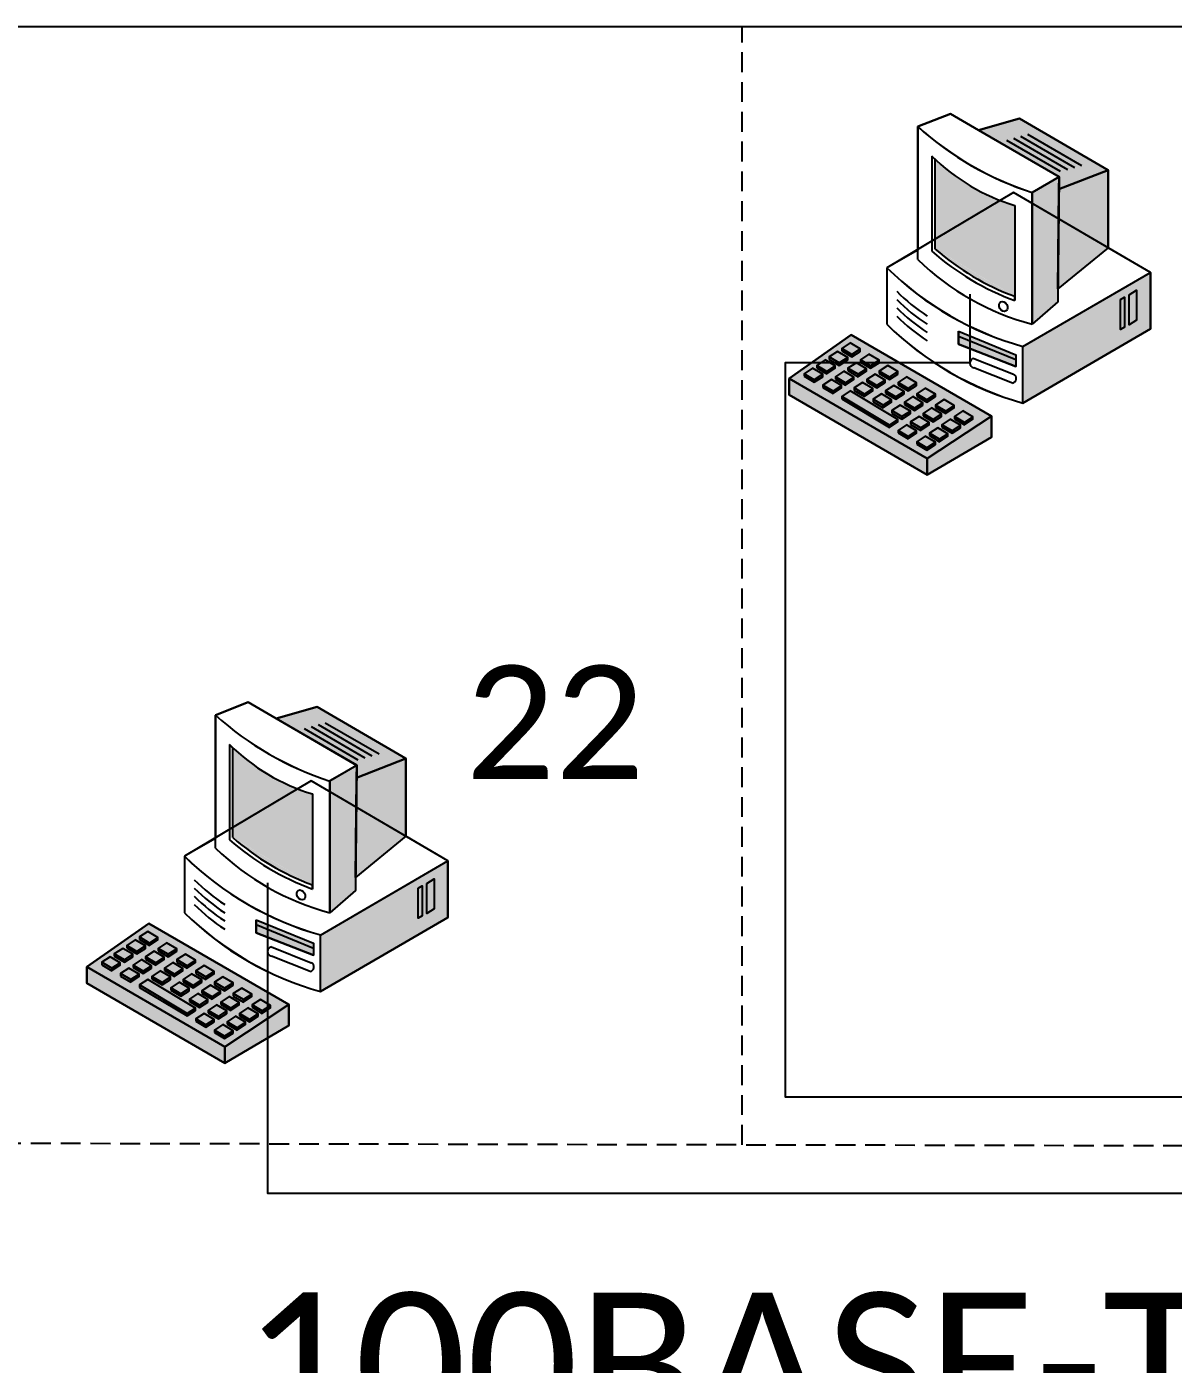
# Model space of a CAD drawing. Extents: x 1 to 296, y 20 to 201.
# Drawn here: x 36.63 to 58.05, y 105 to 130 of the extents above; entities that cross this region are included whole.
import ezdxf

# ---------------------------------------------------------------- set-up
doc = ezdxf.new("R2010")
doc.units = 0
doc.header["$LTSCALE"] = 2.97
doc.header["$MEASUREMENT"] = 0
doc.linetypes.add('HIDDEN2', pattern=[0.1875, 0.125, -0.0625])
doc.layers.get('0').update_dxf_attribs({"linetype": 'CONTINUOUS'})
doc.layers.add('CONNECTOR', color=7, linetype='CONTINUOUS')
doc.styles.get("Standard").update_dxf_attribs({"font": 'txt.shx'})

msp = doc.modelspace()

# ---------------------------------------------------------------- hatches: boundary and pattern name
for color, points in [(7, [(55.917, 126.964), (55.919, 127.195), (54.414, 128.067), (55.178, 128.287), (56.839, 127.32)]), (7, [(55.917, 126.964), (56.839, 127.32), (56.839, 125.868), (55.899, 125.099)]), (7, [(55.419, 124.439), (55.419, 126.902), (55.919, 127.195), (55.899, 124.857)]), (7, [(55.244, 124.023), (57.625, 125.407), (57.625, 124.351), (55.244, 122.966)]), (253, [(54.042, 124.307), (55.113, 123.868), (55.113, 123.648), (54.042, 124.066)]), (7, [(50.875, 123.428), (52.033, 124.241), (54.654, 122.724), (53.453, 121.93)]), (7, [(50.875, 123.428), (53.453, 121.93), (53.453, 121.625), (50.875, 123.12)]), (7, [(53.453, 121.625), (53.453, 121.93), (54.654, 122.724), (54.654, 122.329)]), (7, [(42.792, 115.964), (42.794, 116.195), (41.289, 117.067), (42.053, 117.287), (43.714, 116.32)]), (7, [(42.792, 115.964), (43.714, 116.32), (43.714, 114.868), (42.774, 114.099)]), (7, [(42.294, 113.439), (42.294, 115.902), (42.794, 116.195), (42.774, 113.857)]), (7, [(42.119, 113.023), (44.5, 114.407), (44.5, 113.351), (42.119, 111.966)]), (253, [(40.917, 113.307), (41.988, 112.868), (41.988, 112.648), (40.917, 113.066)]), (7, [(37.75, 112.428), (38.908, 113.241), (41.529, 111.724), (40.328, 110.93)]), (7, [(37.75, 112.428), (40.328, 110.93), (40.328, 110.625), (37.75, 112.12)]), (7, [(40.328, 110.625), (40.328, 110.93), (41.529, 111.724), (41.529, 111.329)])]:
    msp.add_hatch(color=color).paths.add_polyline_path(points)
h = msp.add_hatch(color=7)
edge = h.paths.add_edge_path()
edge.add_line((53.606, 125.844), (53.606, 127.518))
edge.add_line((53.606, 127.518), (53.54, 127.583))
edge.add_ellipse((56.18, 130.294), major_axis=(0.032, -3.796), ratio=0.993528, start_angle=315.0949, end_angle=342.7363)
edge.add_line((55.091, 126.66), (55.091, 124.883))
edge.add_line((55.091, 124.883), (55.091, 124.962))
edge.add_ellipse((56.729, 129.466), major_axis=(-0.122, -4.794), ratio=0.993528, start_angle=320.5053, end_angle=341.3574, ccw=False)
h = msp.add_hatch(color=251)
h.paths.add_polyline_path([(57.232, 124.989), (57.368, 125.075), (57.368, 124.513), (57.232, 124.427)])
h.paths.add_polyline_path([(57.069, 124.901), (57.144, 124.945), (57.144, 124.383), (57.069, 124.339)])
h = msp.add_hatch(color=252)
h.paths.add_polyline_path([(51.858, 123.941), (52.047, 123.828), (52.047, 123.873), (51.858, 123.986)])
h.paths.add_polyline_path([(52.209, 123.729), (52.398, 123.617), (52.398, 123.662), (52.209, 123.774)])
h.paths.add_polyline_path([(52.56, 123.518), (52.749, 123.405), (52.749, 123.45), (52.56, 123.563)])
h.paths.add_polyline_path([(52.911, 123.306), (53.1, 123.194), (53.1, 123.239), (52.911, 123.351)])
h.paths.add_polyline_path([(53.262, 123.095), (53.451, 122.982), (53.451, 123.027), (53.262, 123.14)])
h.paths.add_polyline_path([(53.613, 122.883), (53.802, 122.771), (53.802, 122.816), (53.613, 122.928)])
h.paths.add_polyline_path([(52.047, 123.873), (52.047, 123.828), (52.204, 123.932), (52.204, 123.977)])
h.paths.add_polyline_path([(52.398, 123.662), (52.398, 123.617), (52.555, 123.72), (52.555, 123.765)])
h.paths.add_polyline_path([(52.749, 123.45), (52.749, 123.405), (52.906, 123.509), (52.906, 123.554)])
h.paths.add_polyline_path([(53.1, 123.239), (53.1, 123.194), (53.257, 123.297), (53.257, 123.342)])
h.paths.add_polyline_path([(53.451, 123.027), (53.451, 122.982), (53.608, 123.086), (53.608, 123.131)])
h.paths.add_polyline_path([(53.802, 122.816), (53.802, 122.771), (53.959, 122.874), (53.959, 122.919)])
h.paths.add_polyline_path([(53.964, 122.672), (54.153, 122.559), (54.153, 122.604), (53.964, 122.717)])
h.paths.add_polyline_path([(54.153, 122.604), (54.153, 122.559), (54.31, 122.663), (54.31, 122.708)])
h.paths.add_polyline_path([(51.624, 123.783), (51.813, 123.671), (51.813, 123.716), (51.624, 123.828)])
h.paths.add_polyline_path([(51.975, 123.572), (52.164, 123.459), (52.164, 123.504), (51.975, 123.617)])
h.paths.add_polyline_path([(52.326, 123.36), (52.515, 123.248), (52.515, 123.293), (52.326, 123.405)])
h.paths.add_polyline_path([(52.677, 123.149), (52.866, 123.036), (52.866, 123.081), (52.677, 123.194)])
h.paths.add_polyline_path([(53.028, 122.937), (53.217, 122.825), (53.217, 122.87), (53.028, 122.982)])
h.paths.add_polyline_path([(53.379, 122.726), (53.568, 122.613), (53.568, 122.658), (53.379, 122.771)])
h.paths.add_polyline_path([(51.813, 123.716), (51.813, 123.671), (51.97, 123.774), (51.97, 123.819)])
h.paths.add_polyline_path([(52.164, 123.504), (52.164, 123.459), (52.321, 123.563), (52.321, 123.608)])
h.paths.add_polyline_path([(52.515, 123.293), (52.515, 123.248), (52.672, 123.351), (52.672, 123.396)])
h.paths.add_polyline_path([(52.866, 123.081), (52.866, 123.036), (53.023, 123.14), (53.023, 123.185)])
h.paths.add_polyline_path([(53.217, 122.87), (53.217, 122.825), (53.374, 122.928), (53.374, 122.973)])
h.paths.add_polyline_path([(53.568, 122.658), (53.568, 122.613), (53.725, 122.717), (53.725, 122.762)])
h.paths.add_polyline_path([(53.73, 122.514), (53.919, 122.402), (53.919, 122.447), (53.73, 122.559)])
h.paths.add_polyline_path([(53.919, 122.447), (53.919, 122.402), (54.076, 122.505), (54.076, 122.55)])
h.paths.add_polyline_path([(51.39, 123.626), (51.579, 123.513), (51.579, 123.558), (51.39, 123.671)])
h.paths.add_polyline_path([(51.741, 123.414), (51.93, 123.302), (51.93, 123.347), (51.741, 123.459)])
h.paths.add_polyline_path([(52.092, 123.203), (52.281, 123.09), (52.281, 123.135), (52.092, 123.248)])
h.paths.add_polyline_path([(52.443, 122.991), (52.632, 122.879), (52.632, 122.924), (52.443, 123.036)])
h.paths.add_polyline_path([(52.794, 122.78), (52.983, 122.667), (52.983, 122.712), (52.794, 122.825)])
h.paths.add_polyline_path([(53.145, 122.568), (53.334, 122.456), (53.334, 122.501), (53.145, 122.613)])
h.paths.add_polyline_path([(51.579, 123.558), (51.579, 123.513), (51.736, 123.617), (51.736, 123.662)])
h.paths.add_polyline_path([(51.93, 123.347), (51.93, 123.302), (52.087, 123.405), (52.087, 123.45)])
h.paths.add_polyline_path([(52.281, 123.135), (52.281, 123.09), (52.438, 123.194), (52.438, 123.239)])
h.paths.add_polyline_path([(52.632, 122.924), (52.632, 122.879), (52.789, 122.982), (52.789, 123.027)])
h.paths.add_polyline_path([(52.983, 122.712), (52.983, 122.667), (53.14, 122.771), (53.14, 122.816)])
h.paths.add_polyline_path([(53.334, 122.501), (53.334, 122.456), (53.491, 122.559), (53.491, 122.604)])
h.paths.add_polyline_path([(53.496, 122.357), (53.685, 122.244), (53.685, 122.289), (53.496, 122.402)])
h.paths.add_polyline_path([(53.685, 122.289), (53.685, 122.244), (53.842, 122.348), (53.842, 122.393)])
h.paths.add_polyline_path([(51.156, 123.468), (51.345, 123.356), (51.345, 123.401), (51.156, 123.513)])
h.paths.add_polyline_path([(51.507, 123.257), (51.696, 123.144), (51.696, 123.189), (51.507, 123.302)])
h.paths.add_polyline_path([(51.858, 123.045), (52.749, 122.51), (52.749, 122.555), (51.858, 123.09)])
h.paths.add_polyline_path([(52.911, 122.411), (53.1, 122.298), (53.1, 122.343), (52.911, 122.456)])
h.paths.add_polyline_path([(51.345, 123.401), (51.345, 123.356), (51.502, 123.459), (51.502, 123.504)])
h.paths.add_polyline_path([(51.696, 123.189), (51.696, 123.144), (51.853, 123.248), (51.853, 123.293)])
h.paths.add_polyline_path([(52.749, 122.555), (52.749, 122.51), (52.906, 122.613), (52.906, 122.658)])
h.paths.add_polyline_path([(53.1, 122.343), (53.1, 122.298), (53.257, 122.402), (53.257, 122.447)])
h.paths.add_polyline_path([(53.262, 122.199), (53.451, 122.087), (53.451, 122.132), (53.262, 122.244)])
h.paths.add_polyline_path([(53.451, 122.132), (53.451, 122.087), (53.608, 122.19), (53.608, 122.235)])
h = msp.add_hatch(color=7)
edge = h.paths.add_edge_path()
edge.add_line((40.481, 114.844), (40.481, 116.518))
edge.add_line((40.481, 116.518), (40.415, 116.583))
edge.add_ellipse((43.055, 119.294), major_axis=(0.032, -3.796), ratio=0.993528, start_angle=315.0949, end_angle=342.7363)
edge.add_line((41.966, 115.66), (41.966, 113.883))
edge.add_line((41.966, 113.883), (41.966, 113.962))
edge.add_ellipse((43.604, 118.466), major_axis=(-0.122, -4.794), ratio=0.993528, start_angle=320.5053, end_angle=341.3574, ccw=False)
h = msp.add_hatch(color=251)
h.paths.add_polyline_path([(44.107, 113.989), (44.243, 114.075), (44.243, 113.513), (44.107, 113.427)])
h.paths.add_polyline_path([(43.944, 113.901), (44.019, 113.945), (44.019, 113.383), (43.944, 113.339)])
h = msp.add_hatch(color=252)
h.paths.add_polyline_path([(38.733, 112.941), (38.922, 112.828), (38.922, 112.873), (38.733, 112.986)])
h.paths.add_polyline_path([(39.084, 112.729), (39.273, 112.617), (39.273, 112.662), (39.084, 112.774)])
h.paths.add_polyline_path([(39.435, 112.518), (39.624, 112.405), (39.624, 112.45), (39.435, 112.563)])
h.paths.add_polyline_path([(39.786, 112.306), (39.975, 112.194), (39.975, 112.239), (39.786, 112.351)])
h.paths.add_polyline_path([(40.137, 112.095), (40.326, 111.982), (40.326, 112.027), (40.137, 112.14)])
h.paths.add_polyline_path([(40.488, 111.883), (40.677, 111.771), (40.677, 111.816), (40.488, 111.928)])
h.paths.add_polyline_path([(38.922, 112.873), (38.922, 112.828), (39.079, 112.932), (39.079, 112.977)])
h.paths.add_polyline_path([(39.273, 112.662), (39.273, 112.617), (39.43, 112.72), (39.43, 112.765)])
h.paths.add_polyline_path([(39.624, 112.45), (39.624, 112.405), (39.781, 112.509), (39.781, 112.554)])
h.paths.add_polyline_path([(39.975, 112.239), (39.975, 112.194), (40.132, 112.297), (40.132, 112.342)])
h.paths.add_polyline_path([(40.326, 112.027), (40.326, 111.982), (40.483, 112.086), (40.483, 112.131)])
h.paths.add_polyline_path([(40.677, 111.816), (40.677, 111.771), (40.834, 111.874), (40.834, 111.919)])
h.paths.add_polyline_path([(40.839, 111.672), (41.028, 111.559), (41.028, 111.604), (40.839, 111.717)])
h.paths.add_polyline_path([(41.028, 111.604), (41.028, 111.559), (41.185, 111.663), (41.185, 111.708)])
h.paths.add_polyline_path([(38.499, 112.783), (38.688, 112.671), (38.688, 112.716), (38.499, 112.828)])
h.paths.add_polyline_path([(38.85, 112.572), (39.039, 112.459), (39.039, 112.504), (38.85, 112.617)])
h.paths.add_polyline_path([(39.201, 112.36), (39.39, 112.248), (39.39, 112.293), (39.201, 112.405)])
h.paths.add_polyline_path([(39.552, 112.149), (39.741, 112.036), (39.741, 112.081), (39.552, 112.194)])
h.paths.add_polyline_path([(39.903, 111.937), (40.092, 111.825), (40.092, 111.87), (39.903, 111.982)])
h.paths.add_polyline_path([(40.254, 111.726), (40.443, 111.613), (40.443, 111.658), (40.254, 111.771)])
h.paths.add_polyline_path([(38.688, 112.716), (38.688, 112.671), (38.845, 112.774), (38.845, 112.819)])
h.paths.add_polyline_path([(39.039, 112.504), (39.039, 112.459), (39.196, 112.563), (39.196, 112.608)])
h.paths.add_polyline_path([(39.39, 112.293), (39.39, 112.248), (39.547, 112.351), (39.547, 112.396)])
h.paths.add_polyline_path([(39.741, 112.081), (39.741, 112.036), (39.898, 112.14), (39.898, 112.185)])
h.paths.add_polyline_path([(40.092, 111.87), (40.092, 111.825), (40.249, 111.928), (40.249, 111.973)])
h.paths.add_polyline_path([(40.443, 111.658), (40.443, 111.613), (40.6, 111.717), (40.6, 111.762)])
h.paths.add_polyline_path([(40.605, 111.514), (40.794, 111.402), (40.794, 111.447), (40.605, 111.559)])
h.paths.add_polyline_path([(40.794, 111.447), (40.794, 111.402), (40.951, 111.505), (40.951, 111.55)])
h.paths.add_polyline_path([(38.265, 112.626), (38.454, 112.513), (38.454, 112.558), (38.265, 112.671)])
h.paths.add_polyline_path([(38.616, 112.414), (38.805, 112.302), (38.805, 112.347), (38.616, 112.459)])
h.paths.add_polyline_path([(38.967, 112.203), (39.156, 112.09), (39.156, 112.135), (38.967, 112.248)])
h.paths.add_polyline_path([(39.318, 111.991), (39.507, 111.879), (39.507, 111.924), (39.318, 112.036)])
h.paths.add_polyline_path([(39.669, 111.78), (39.858, 111.667), (39.858, 111.712), (39.669, 111.825)])
h.paths.add_polyline_path([(40.02, 111.568), (40.209, 111.456), (40.209, 111.501), (40.02, 111.613)])
h.paths.add_polyline_path([(38.454, 112.558), (38.454, 112.513), (38.611, 112.617), (38.611, 112.662)])
h.paths.add_polyline_path([(38.805, 112.347), (38.805, 112.302), (38.962, 112.405), (38.962, 112.45)])
h.paths.add_polyline_path([(39.156, 112.135), (39.156, 112.09), (39.313, 112.194), (39.313, 112.239)])
h.paths.add_polyline_path([(39.507, 111.924), (39.507, 111.879), (39.664, 111.982), (39.664, 112.027)])
h.paths.add_polyline_path([(39.858, 111.712), (39.858, 111.667), (40.015, 111.771), (40.015, 111.816)])
h.paths.add_polyline_path([(40.209, 111.501), (40.209, 111.456), (40.366, 111.559), (40.366, 111.604)])
h.paths.add_polyline_path([(40.371, 111.357), (40.56, 111.244), (40.56, 111.289), (40.371, 111.402)])
h.paths.add_polyline_path([(40.56, 111.289), (40.56, 111.244), (40.717, 111.348), (40.717, 111.393)])
h.paths.add_polyline_path([(38.031, 112.468), (38.22, 112.356), (38.22, 112.401), (38.031, 112.513)])
h.paths.add_polyline_path([(38.382, 112.257), (38.571, 112.144), (38.571, 112.189), (38.382, 112.302)])
h.paths.add_polyline_path([(38.733, 112.045), (39.624, 111.51), (39.624, 111.555), (38.733, 112.09)])
h.paths.add_polyline_path([(39.786, 111.411), (39.975, 111.298), (39.975, 111.343), (39.786, 111.456)])
h.paths.add_polyline_path([(38.22, 112.401), (38.22, 112.356), (38.377, 112.459), (38.377, 112.504)])
h.paths.add_polyline_path([(38.571, 112.189), (38.571, 112.144), (38.728, 112.248), (38.728, 112.293)])
h.paths.add_polyline_path([(39.624, 111.555), (39.624, 111.51), (39.781, 111.613), (39.781, 111.658)])
h.paths.add_polyline_path([(39.975, 111.343), (39.975, 111.298), (40.132, 111.402), (40.132, 111.447)])
h.paths.add_polyline_path([(40.137, 111.199), (40.326, 111.087), (40.326, 111.132), (40.137, 111.244)])
h.paths.add_polyline_path([(40.326, 111.132), (40.326, 111.087), (40.483, 111.19), (40.483, 111.235)])

# ---------------------------------------------------------------- linework, layer by layer
at = {"color": 7, "linetype": 'HIDDEN2'}
for p, q in [((50, 109.104), (50, 130)), ((20, 109.167), (120, 108.958))]:
    msp.add_line(p, q, dxfattribs=at)
at = {"color": 7, "linetype": 'CONTINUOUS'}
for p, q in [((53.89, 128.375), (53.278, 128.133)), ((53.278, 128.133), (53.89, 128.375)), ((53.89, 128.375), (53.278, 128.133)), ((54.414, 128.067), (53.89, 128.375)), ((53.89, 128.375), (54.415, 128.067)), ((54.414, 128.067), (53.89, 128.375)), ((55.178, 128.287), (54.414, 128.067)), ((55.178, 128.287), (54.414, 128.067)), ((56.839, 127.32), (55.178, 128.287)), ((56.839, 127.32), (55.178, 128.287)), ((53.278, 128.133), (53.278, 125.838)), ((53.278, 125.649), (53.278, 128.133)), ((53.278, 128.133), (53.278, 125.825)), ((54.415, 128.067), (55.919, 127.194)), ((54.938, 127.882), (55.943, 127.298)), ((55.069, 127.918), (56.074, 127.334)), ((55.2, 127.955), (56.205, 127.371)), ((55.331, 127.991), (56.336, 127.407)), ((53.54, 127.583), (53.54, 125.803)), ((53.606, 127.518), (53.54, 127.583)), ((53.606, 125.844), (53.606, 127.518)), ((56.839, 125.868), (56.839, 127.32)), ((56.839, 125.868), (56.839, 127.32)), ((55.919, 127.194), (55.419, 126.902)), ((55.069, 126.902), (52.699, 125.495)), ((57.625, 125.407), (55.069, 126.902)), ((55.419, 126.902), (55.419, 124.439)), ((55.091, 126.66), (55.091, 124.883)), ((53.278, 125.838), (52.699, 125.495)), ((53.278, 125.825), (52.699, 125.495)), ((57.625, 125.407), (56.839, 125.868)), ((57.625, 125.407), (56.839, 125.868)), ((52.699, 125.495), (52.699, 124.439)), ((52.699, 125.495), (52.699, 124.439)), ((52.699, 125.495), (52.699, 124.439)), ((55.244, 124.023), (57.625, 125.407)), ((57.625, 124.351), (57.625, 125.407)), ((57.625, 124.351), (57.625, 125.407)), ((55.091, 124.883), (55.091, 124.962)), ((55.244, 122.966), (57.625, 124.351)), ((55.244, 122.966), (57.625, 124.351)), ((54.042, 124.219), (55.113, 123.78)), ((55.244, 122.966), (55.244, 124.023)), ((54.326, 123.802), (55.069, 123.505)), ((55.047, 123.34), (54.326, 123.626)), ((40.765, 117.375), (40.153, 117.133)), ((40.153, 117.133), (40.765, 117.375)), ((40.765, 117.375), (40.153, 117.133)), ((41.289, 117.067), (40.765, 117.375)), ((40.765, 117.375), (41.29, 117.067)), ((41.289, 117.067), (40.765, 117.375)), ((42.053, 117.287), (41.289, 117.067)), ((42.053, 117.287), (41.289, 117.067)), ((43.714, 116.32), (42.053, 117.287)), ((43.714, 116.32), (42.053, 117.287)), ((40.153, 117.133), (40.153, 114.838)), ((40.153, 114.649), (40.153, 117.133)), ((40.153, 117.133), (40.153, 114.825)), ((41.29, 117.067), (42.794, 116.194)), ((41.813, 116.882), (42.818, 116.298)), ((41.944, 116.918), (42.949, 116.334)), ((42.075, 116.955), (43.08, 116.371)), ((42.206, 116.991), (43.211, 116.407)), ((40.415, 116.583), (40.415, 114.803)), ((40.481, 116.518), (40.415, 116.583)), ((40.481, 114.844), (40.481, 116.518)), ((43.714, 114.868), (43.714, 116.32)), ((43.714, 114.868), (43.714, 116.32)), ((42.794, 116.194), (42.294, 115.902)), ((41.944, 115.902), (39.574, 114.495)), ((44.5, 114.407), (41.944, 115.902)), ((42.294, 115.902), (42.294, 113.439)), ((41.966, 115.66), (41.966, 113.883)), ((40.153, 114.838), (39.574, 114.495)), ((40.153, 114.825), (39.574, 114.495)), ((44.5, 114.407), (43.714, 114.868)), ((44.5, 114.407), (43.714, 114.868)), ((39.574, 114.495), (39.574, 113.439)), ((39.574, 114.495), (39.574, 113.439)), ((39.574, 114.495), (39.574, 113.439)), ((42.119, 113.023), (44.5, 114.407)), ((44.5, 113.351), (44.5, 114.407)), ((44.5, 113.351), (44.5, 114.407)), ((41.966, 113.883), (41.966, 113.962)), ((42.119, 111.966), (44.5, 113.351)), ((42.119, 111.966), (44.5, 113.351)), ((40.917, 113.219), (41.988, 112.78)), ((42.119, 111.966), (42.119, 113.023)), ((41.201, 112.802), (41.944, 112.505)), ((41.922, 112.34), (41.201, 112.626))]:
    msp.add_line(p, q, dxfattribs=at)
for points in [[(20, 80), (120, 80), (120, 130), (20, 130)], [(55.917, 126.964), (55.919, 127.195), (54.414, 128.067), (55.178, 128.287), (56.839, 127.32)], [(55.917, 126.964), (56.839, 127.32), (56.839, 125.868), (55.899, 125.099)], [(55.419, 124.439), (55.419, 126.902), (55.919, 127.195), (55.899, 124.857)], [(55.244, 124.023), (57.625, 125.407), (57.625, 124.351), (55.244, 122.966)], [(54.042, 124.307), (55.113, 123.868), (55.113, 123.648), (54.042, 124.066)], [(50.875, 123.428), (50.875, 123.12), (53.453, 121.625), (54.654, 122.329), (54.654, 122.724), (52.033, 124.241)], [(50.875, 123.428), (52.033, 124.241), (54.654, 122.724), (53.453, 121.93)], [(50.875, 123.428), (52.033, 124.241), (54.654, 122.724), (54.654, 122.329), (53.453, 121.625), (50.875, 123.12)], [(51.624, 123.783), (51.813, 123.671), (51.813, 123.716), (51.624, 123.828)], [(51.813, 123.716), (51.813, 123.671), (51.97, 123.774), (51.97, 123.819)], [(51.858, 123.941), (52.047, 123.828), (52.047, 123.873), (51.858, 123.986)], [(52.047, 123.873), (52.047, 123.828), (52.204, 123.932), (52.204, 123.977)], [(52.209, 123.729), (52.398, 123.617), (52.398, 123.662), (52.209, 123.774)], [(52.398, 123.662), (52.398, 123.617), (52.555, 123.72), (52.555, 123.765)], [(51.156, 123.468), (51.345, 123.356), (51.345, 123.401), (51.156, 123.513)], [(51.345, 123.401), (51.345, 123.356), (51.502, 123.459), (51.502, 123.504)], [(51.39, 123.626), (51.579, 123.513), (51.579, 123.558), (51.39, 123.671)], [(51.579, 123.558), (51.579, 123.513), (51.736, 123.617), (51.736, 123.662)], [(51.975, 123.572), (52.164, 123.459), (52.164, 123.504), (51.975, 123.617)], [(52.164, 123.504), (52.164, 123.459), (52.321, 123.563), (52.321, 123.608)], [(52.56, 123.518), (52.749, 123.405), (52.749, 123.45), (52.56, 123.563)], [(52.749, 123.45), (52.749, 123.405), (52.906, 123.509), (52.906, 123.554)], [(50.875, 123.428), (53.453, 121.93), (53.453, 121.625), (50.875, 123.12)], [(51.507, 123.257), (51.696, 123.144), (51.696, 123.189), (51.507, 123.302)], [(51.696, 123.189), (51.696, 123.144), (51.853, 123.248), (51.853, 123.293)], [(51.741, 123.414), (51.93, 123.302), (51.93, 123.347), (51.741, 123.459)], [(51.93, 123.347), (51.93, 123.302), (52.087, 123.405), (52.087, 123.45)], [(52.326, 123.36), (52.515, 123.248), (52.515, 123.293), (52.326, 123.405)], [(52.515, 123.293), (52.515, 123.248), (52.672, 123.351), (52.672, 123.396)], [(52.911, 123.306), (53.1, 123.194), (53.1, 123.239), (52.911, 123.351)], [(53.1, 123.239), (53.1, 123.194), (53.257, 123.297), (53.257, 123.342)], [(51.858, 123.045), (52.749, 122.51), (52.749, 122.555), (51.858, 123.09)], [(52.092, 123.203), (52.281, 123.09), (52.281, 123.135), (52.092, 123.248)], [(52.281, 123.135), (52.281, 123.09), (52.438, 123.194), (52.438, 123.239)], [(52.443, 122.991), (52.632, 122.879), (52.632, 122.924), (52.443, 123.036)], [(52.632, 122.924), (52.632, 122.879), (52.789, 122.982), (52.789, 123.027)], [(52.677, 123.149), (52.866, 123.036), (52.866, 123.081), (52.677, 123.194)], [(52.866, 123.081), (52.866, 123.036), (53.023, 123.14), (53.023, 123.185)], [(53.262, 123.095), (53.451, 122.982), (53.451, 123.027), (53.262, 123.14)], [(53.451, 123.027), (53.451, 122.982), (53.608, 123.086), (53.608, 123.131)], [(52.794, 122.78), (52.983, 122.667), (52.983, 122.712), (52.794, 122.825)], [(52.983, 122.712), (52.983, 122.667), (53.14, 122.771), (53.14, 122.816)], [(53.028, 122.937), (53.217, 122.825), (53.217, 122.87), (53.028, 122.982)], [(53.217, 122.87), (53.217, 122.825), (53.374, 122.928), (53.374, 122.973)], [(53.379, 122.726), (53.568, 122.613), (53.568, 122.658), (53.379, 122.771)], [(53.568, 122.658), (53.568, 122.613), (53.725, 122.717), (53.725, 122.762)], [(53.613, 122.883), (53.802, 122.771), (53.802, 122.816), (53.613, 122.928)], [(53.802, 122.816), (53.802, 122.771), (53.959, 122.874), (53.959, 122.919)], [(52.749, 122.555), (52.749, 122.51), (52.906, 122.613), (52.906, 122.658)], [(53.145, 122.568), (53.334, 122.456), (53.334, 122.501), (53.145, 122.613)], [(53.334, 122.501), (53.334, 122.456), (53.491, 122.559), (53.491, 122.604)], [(53.453, 121.625), (53.453, 121.93), (54.654, 122.724), (54.654, 122.329)], [(53.73, 122.514), (53.919, 122.402), (53.919, 122.447), (53.73, 122.559)], [(53.919, 122.447), (53.919, 122.402), (54.076, 122.505), (54.076, 122.55)], [(53.964, 122.672), (54.153, 122.559), (54.153, 122.604), (53.964, 122.717)], [(54.153, 122.604), (54.153, 122.559), (54.31, 122.663), (54.31, 122.708)], [(52.911, 122.411), (53.1, 122.298), (53.1, 122.343), (52.911, 122.456)], [(53.1, 122.343), (53.1, 122.298), (53.257, 122.402), (53.257, 122.447)], [(53.496, 122.357), (53.685, 122.244), (53.685, 122.289), (53.496, 122.402)], [(53.685, 122.289), (53.685, 122.244), (53.842, 122.348), (53.842, 122.393)], [(53.262, 122.199), (53.451, 122.087), (53.451, 122.132), (53.262, 122.244)], [(53.451, 122.132), (53.451, 122.087), (53.608, 122.19), (53.608, 122.235)], [(42.792, 115.964), (42.794, 116.195), (41.289, 117.067), (42.053, 117.287), (43.714, 116.32)], [(42.792, 115.964), (43.714, 116.32), (43.714, 114.868), (42.774, 114.099)], [(42.294, 113.439), (42.294, 115.902), (42.794, 116.195), (42.774, 113.857)], [(42.119, 113.023), (44.5, 114.407), (44.5, 113.351), (42.119, 111.966)], [(40.917, 113.307), (41.988, 112.868), (41.988, 112.648), (40.917, 113.066)], [(37.75, 112.428), (37.75, 112.12), (40.328, 110.625), (41.529, 111.329), (41.529, 111.724), (38.908, 113.241)], [(37.75, 112.428), (38.908, 113.241), (41.529, 111.724), (40.328, 110.93)], [(37.75, 112.428), (38.908, 113.241), (41.529, 111.724), (41.529, 111.329), (40.328, 110.625), (37.75, 112.12)], [(38.499, 112.783), (38.688, 112.671), (38.688, 112.716), (38.499, 112.828)], [(38.688, 112.716), (38.688, 112.671), (38.845, 112.774), (38.845, 112.819)], [(38.733, 112.941), (38.922, 112.828), (38.922, 112.873), (38.733, 112.986)], [(38.922, 112.873), (38.922, 112.828), (39.079, 112.932), (39.079, 112.977)], [(39.084, 112.729), (39.273, 112.617), (39.273, 112.662), (39.084, 112.774)], [(39.273, 112.662), (39.273, 112.617), (39.43, 112.72), (39.43, 112.765)], [(38.031, 112.468), (38.22, 112.356), (38.22, 112.401), (38.031, 112.513)], [(38.22, 112.401), (38.22, 112.356), (38.377, 112.459), (38.377, 112.504)], [(38.265, 112.626), (38.454, 112.513), (38.454, 112.558), (38.265, 112.671)], [(38.454, 112.558), (38.454, 112.513), (38.611, 112.617), (38.611, 112.662)], [(38.85, 112.572), (39.039, 112.459), (39.039, 112.504), (38.85, 112.617)], [(39.039, 112.504), (39.039, 112.459), (39.196, 112.563), (39.196, 112.608)], [(39.435, 112.518), (39.624, 112.405), (39.624, 112.45), (39.435, 112.563)], [(39.624, 112.45), (39.624, 112.405), (39.781, 112.509), (39.781, 112.554)], [(37.75, 112.428), (40.328, 110.93), (40.328, 110.625), (37.75, 112.12)], [(38.382, 112.257), (38.571, 112.144), (38.571, 112.189), (38.382, 112.302)], [(38.571, 112.189), (38.571, 112.144), (38.728, 112.248), (38.728, 112.293)], [(38.616, 112.414), (38.805, 112.302), (38.805, 112.347), (38.616, 112.459)], [(38.805, 112.347), (38.805, 112.302), (38.962, 112.405), (38.962, 112.45)], [(39.201, 112.36), (39.39, 112.248), (39.39, 112.293), (39.201, 112.405)], [(39.39, 112.293), (39.39, 112.248), (39.547, 112.351), (39.547, 112.396)], [(39.786, 112.306), (39.975, 112.194), (39.975, 112.239), (39.786, 112.351)], [(39.975, 112.239), (39.975, 112.194), (40.132, 112.297), (40.132, 112.342)], [(38.733, 112.045), (39.624, 111.51), (39.624, 111.555), (38.733, 112.09)], [(38.967, 112.203), (39.156, 112.09), (39.156, 112.135), (38.967, 112.248)], [(39.156, 112.135), (39.156, 112.09), (39.313, 112.194), (39.313, 112.239)], [(39.318, 111.991), (39.507, 111.879), (39.507, 111.924), (39.318, 112.036)], [(39.507, 111.924), (39.507, 111.879), (39.664, 111.982), (39.664, 112.027)], [(39.552, 112.149), (39.741, 112.036), (39.741, 112.081), (39.552, 112.194)], [(39.741, 112.081), (39.741, 112.036), (39.898, 112.14), (39.898, 112.185)], [(40.137, 112.095), (40.326, 111.982), (40.326, 112.027), (40.137, 112.14)], [(40.326, 112.027), (40.326, 111.982), (40.483, 112.086), (40.483, 112.131)], [(39.669, 111.78), (39.858, 111.667), (39.858, 111.712), (39.669, 111.825)], [(39.858, 111.712), (39.858, 111.667), (40.015, 111.771), (40.015, 111.816)], [(39.903, 111.937), (40.092, 111.825), (40.092, 111.87), (39.903, 111.982)], [(40.092, 111.87), (40.092, 111.825), (40.249, 111.928), (40.249, 111.973)], [(40.254, 111.726), (40.443, 111.613), (40.443, 111.658), (40.254, 111.771)], [(40.443, 111.658), (40.443, 111.613), (40.6, 111.717), (40.6, 111.762)], [(40.488, 111.883), (40.677, 111.771), (40.677, 111.816), (40.488, 111.928)], [(40.677, 111.816), (40.677, 111.771), (40.834, 111.874), (40.834, 111.919)], [(39.624, 111.555), (39.624, 111.51), (39.781, 111.613), (39.781, 111.658)], [(40.02, 111.568), (40.209, 111.456), (40.209, 111.501), (40.02, 111.613)], [(40.209, 111.501), (40.209, 111.456), (40.366, 111.559), (40.366, 111.604)], [(40.328, 110.625), (40.328, 110.93), (41.529, 111.724), (41.529, 111.329)], [(40.605, 111.514), (40.794, 111.402), (40.794, 111.447), (40.605, 111.559)], [(40.794, 111.447), (40.794, 111.402), (40.951, 111.505), (40.951, 111.55)], [(40.839, 111.672), (41.028, 111.559), (41.028, 111.604), (40.839, 111.717)], [(41.028, 111.604), (41.028, 111.559), (41.185, 111.663), (41.185, 111.708)], [(39.786, 111.411), (39.975, 111.298), (39.975, 111.343), (39.786, 111.456)], [(39.975, 111.343), (39.975, 111.298), (40.132, 111.402), (40.132, 111.447)], [(40.371, 111.357), (40.56, 111.244), (40.56, 111.289), (40.371, 111.402)], [(40.56, 111.289), (40.56, 111.244), (40.717, 111.348), (40.717, 111.393)], [(40.137, 111.199), (40.326, 111.087), (40.326, 111.132), (40.137, 111.244)], [(40.326, 111.132), (40.326, 111.087), (40.483, 111.19), (40.483, 111.235)]]:
    msp.add_lwpolyline(points, close=True, dxfattribs=at)
at = {"color": 251, "linetype": 'CONTINUOUS'}
for points in [[(57.232, 124.989), (57.368, 125.075), (57.368, 124.513), (57.232, 124.427)], [(57.069, 124.901), (57.144, 124.945), (57.144, 124.383), (57.069, 124.339)], [(44.107, 113.989), (44.243, 114.075), (44.243, 113.513), (44.107, 113.427)], [(43.944, 113.901), (44.019, 113.945), (44.019, 113.383), (43.944, 113.339)]]:
    msp.add_lwpolyline(points, close=True, dxfattribs=at)
at = {"color": 7, "linetype": 'CONTINUOUS'}
for points in [[(54.042, 124.307), (55.113, 123.868), (55.113, 123.648)], [(54.042, 124.307), (54.042, 124.066), (55.113, 123.648)], [(40.917, 113.307), (41.988, 112.868), (41.988, 112.648)], [(40.917, 113.307), (40.917, 113.066), (41.988, 112.648)]]:
    msp.add_lwpolyline(points, dxfattribs=at)
at = {"color": 10, "linetype": 'CONTINUOUS'}
for points in [[(51.858, 123.986), (52.047, 123.873), (52.204, 123.977), (52.015, 124.089)], [(51.39, 123.671), (51.579, 123.558), (51.736, 123.662), (51.547, 123.774)], [(51.624, 123.828), (51.813, 123.716), (51.97, 123.819), (51.781, 123.932)], [(52.209, 123.774), (52.398, 123.662), (52.555, 123.765), (52.366, 123.878)], [(51.156, 123.513), (51.345, 123.401), (51.502, 123.504), (51.313, 123.617)], [(51.741, 123.459), (51.93, 123.347), (52.087, 123.45), (51.898, 123.563)], [(51.975, 123.617), (52.164, 123.504), (52.321, 123.608), (52.132, 123.72)], [(52.326, 123.405), (52.515, 123.293), (52.672, 123.396), (52.483, 123.509)], [(52.56, 123.563), (52.749, 123.45), (52.906, 123.554), (52.717, 123.666)], [(51.507, 123.302), (51.696, 123.189), (51.853, 123.293), (51.664, 123.405)], [(52.092, 123.248), (52.281, 123.135), (52.438, 123.239), (52.249, 123.351)], [(52.677, 123.194), (52.866, 123.081), (53.023, 123.185), (52.834, 123.297)], [(52.911, 123.351), (53.1, 123.239), (53.257, 123.342), (53.068, 123.455)], [(51.858, 123.09), (52.749, 122.555), (52.906, 122.658), (52.015, 123.194)], [(52.443, 123.036), (52.632, 122.924), (52.789, 123.027), (52.6, 123.14)], [(53.028, 122.982), (53.217, 122.87), (53.374, 122.973), (53.185, 123.086)], [(53.262, 123.14), (53.451, 123.027), (53.608, 123.131), (53.419, 123.243)], [(53.613, 122.928), (53.802, 122.816), (53.959, 122.919), (53.77, 123.032)], [(52.794, 122.825), (52.983, 122.712), (53.14, 122.816), (52.951, 122.928)], [(53.379, 122.771), (53.568, 122.658), (53.725, 122.762), (53.536, 122.874)], [(53.964, 122.717), (54.153, 122.604), (54.31, 122.708), (54.121, 122.82)], [(52.911, 122.456), (53.1, 122.343), (53.257, 122.447), (53.068, 122.559)], [(53.145, 122.613), (53.334, 122.501), (53.491, 122.604), (53.302, 122.717)], [(53.496, 122.402), (53.685, 122.289), (53.842, 122.393), (53.653, 122.505)], [(53.73, 122.559), (53.919, 122.447), (54.076, 122.55), (53.887, 122.663)], [(53.262, 122.244), (53.451, 122.132), (53.608, 122.235), (53.419, 122.348)], [(38.733, 112.986), (38.922, 112.873), (39.079, 112.977), (38.89, 113.089)], [(38.265, 112.671), (38.454, 112.558), (38.611, 112.662), (38.422, 112.774)], [(38.499, 112.828), (38.688, 112.716), (38.845, 112.819), (38.656, 112.932)], [(39.084, 112.774), (39.273, 112.662), (39.43, 112.765), (39.241, 112.878)], [(38.031, 112.513), (38.22, 112.401), (38.377, 112.504), (38.188, 112.617)], [(38.616, 112.459), (38.805, 112.347), (38.962, 112.45), (38.773, 112.563)], [(38.85, 112.617), (39.039, 112.504), (39.196, 112.608), (39.007, 112.72)], [(39.201, 112.405), (39.39, 112.293), (39.547, 112.396), (39.358, 112.509)], [(39.435, 112.563), (39.624, 112.45), (39.781, 112.554), (39.592, 112.666)], [(38.382, 112.302), (38.571, 112.189), (38.728, 112.293), (38.539, 112.405)], [(38.967, 112.248), (39.156, 112.135), (39.313, 112.239), (39.124, 112.351)], [(39.552, 112.194), (39.741, 112.081), (39.898, 112.185), (39.709, 112.297)], [(39.786, 112.351), (39.975, 112.239), (40.132, 112.342), (39.943, 112.455)], [(38.733, 112.09), (39.624, 111.555), (39.781, 111.658), (38.89, 112.194)], [(39.318, 112.036), (39.507, 111.924), (39.664, 112.027), (39.475, 112.14)], [(39.903, 111.982), (40.092, 111.87), (40.249, 111.973), (40.06, 112.086)], [(40.137, 112.14), (40.326, 112.027), (40.483, 112.131), (40.294, 112.243)], [(40.488, 111.928), (40.677, 111.816), (40.834, 111.919), (40.645, 112.032)], [(39.669, 111.825), (39.858, 111.712), (40.015, 111.816), (39.826, 111.928)], [(40.254, 111.771), (40.443, 111.658), (40.6, 111.762), (40.411, 111.874)], [(40.839, 111.717), (41.028, 111.604), (41.185, 111.708), (40.996, 111.82)], [(39.786, 111.456), (39.975, 111.343), (40.132, 111.447), (39.943, 111.559)], [(40.02, 111.613), (40.209, 111.501), (40.366, 111.604), (40.177, 111.717)], [(40.371, 111.402), (40.56, 111.289), (40.717, 111.393), (40.528, 111.505)], [(40.605, 111.559), (40.794, 111.447), (40.951, 111.55), (40.762, 111.663)], [(40.137, 111.244), (40.326, 111.132), (40.483, 111.235), (40.294, 111.348)]]:
    msp.add_lwpolyline(points, close=True, dxfattribs=at)
at = {"color": 7, "linetype": 'CONTINUOUS'}
for centre, major_axis, start_param, end_param in [((57.259, 132.644), (0, -6.034), 5.556901, 5.971177), ((57.21, 132.558), (0, -5.937), 5.553467, 5.974611), ((56.18, 130.294), (0.032, -3.796), -0.783742, -0.301308), ((56.812, 129.608), (0.009, -5.033), -0.71516, -0.353206), ((56.729, 129.466), (-0.122, -4.794), -0.689313, -0.325375), ((56.653, 129.177), (0, -4.898), 5.516794, 6.026737), ((56.873, 129.842), (0, -6.045), 5.514882, 6.008547), ((56.824, 129.756), (0, -5.949), 5.510798, 6.012631), ((55.338, 127.527), (0, -3.494), -0.78478, -0.574048), ((55.338, 127.373), (0, -3.494), -0.78478, -0.574048), ((55.338, 127.219), (0, -3.494), -0.78478, -0.574048), ((55.338, 127.065), (0, -3.494), -0.78478, -0.574048), ((56.807, 128.665), (0, -5.912), 5.508675, 6.013865), ((56.807, 128.665), (0, -5.912), 5.508675, 6.013865), ((56.859, 128.756), (0, -6.014), -0.770143, -0.273687), ((54.343, 123.714), (0, -0.0895), 3.330331, 6.094447), ((55.034, 123.426), (0, -0.0867), 0.152119, 2.724371), ((44.134, 121.644), (0, -6.034), 5.556901, 5.971177), ((44.085, 121.558), (0, -5.937), 5.553467, 5.974611), ((43.055, 119.294), (0.032, -3.796), -0.783742, -0.301308), ((43.687, 118.608), (0.009, -5.033), -0.71516, -0.353206), ((43.604, 118.466), (-0.122, -4.794), -0.689313, -0.325375), ((43.528, 118.177), (0, -4.898), 5.516794, 6.026737), ((43.748, 118.842), (0, -6.045), 5.514882, 6.008547), ((43.699, 118.756), (0, -5.949), 5.510798, 6.012631), ((42.213, 116.527), (0, -3.494), -0.78478, -0.574048), ((42.213, 116.373), (0, -3.494), -0.78478, -0.574048), ((42.213, 116.219), (0, -3.494), -0.78478, -0.574048), ((42.213, 116.065), (0, -3.494), -0.78478, -0.574048), ((43.682, 117.665), (0, -5.912), 5.508675, 6.013865), ((43.682, 117.665), (0, -5.912), 5.508675, 6.013865), ((43.734, 117.756), (0, -6.014), -0.770143, -0.273687), ((41.218, 112.714), (0, -0.0895), 3.330331, 6.094447), ((41.909, 112.426), (0, -0.0867), 0.152119, 2.724371)]:
    msp.add_ellipse(centre, major_axis=major_axis, ratio=0.993528, start_param=start_param, end_param=end_param, dxfattribs=at)
for centre in [(54.877, 124.772), (41.752, 113.772)]:
    msp.add_ellipse(centre, major_axis=(0.049, -0.0849), ratio=0.747569, dxfattribs=at)
at = {"layer": 'CONNECTOR', "linetype": 'CONTINUOUS'}
msp.add_lwpolyline([(54.25, 125), (54.25, 123.72), (50.8, 123.72), (50.8, 110), (68.733, 110), (68.733, 106.25), (70, 106.25), (70, 105)], dxfattribs=at)
msp.add_lwpolyline([(41.125, 114), (41.125, 108.2), (67.9, 108.2, -1), (69.567, 108.2), (70, 108.2), (70, 105)], format="xyb", dxfattribs=at)

# ---------------------------------------------------------------- texts
at = {"insert": (50.75, 105), "char_height": 2.64584, "width": 26.5, "attachment_point": 5}
msp.add_mtext('\\C7;\\fCalibri|b0|i0|;\\H2.6458414077759;100BASE-T4', dxfattribs=at)
at = {"layer": 'CONNECTOR', "insert": (46.5, 117), "char_height": 2.11666, "width": 14.11111, "attachment_point": 5}
msp.add_mtext('\\C7;\\fCalibri|b0|i0|;\\H2.1166585922241;22', dxfattribs=at)

doc.saveas('drawing.dxf')
